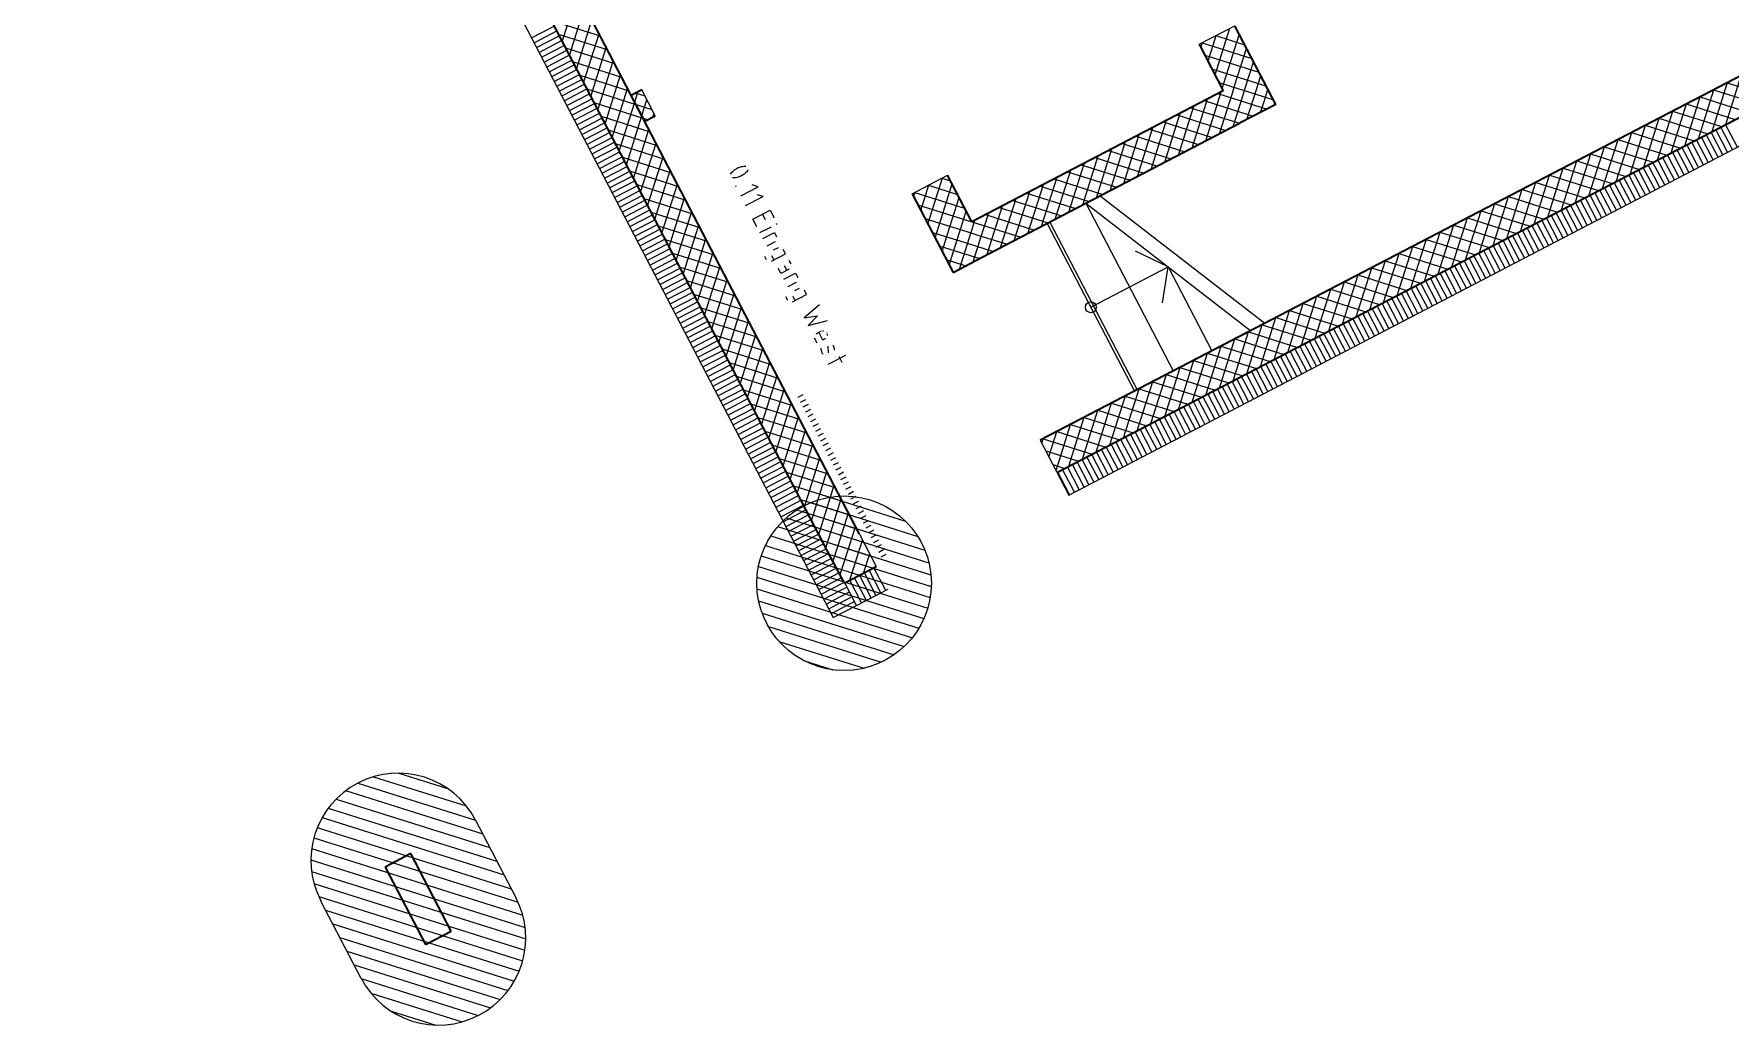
# Model space of a CAD drawing. Header units: metres. Extents: x 2740299.3 to 2740354.3, y 1267793.1 to 1267844.4.
# Drawn here: x 2740315.12 to 2740326.78, y 1267819.09 to 1267825.9 of the extents above; entities that cross this region are included whole.
import ezdxf

# ---------------------------------------------------------------- set-up
doc = ezdxf.new("R2010")
doc.units = ezdxf.units.M
doc.layers.add('grundriss', color=7, linetype='Continuous', true_color=0x000000)

msp = doc.modelspace()

# ---------------------------------------------------------------- linework, layer by layer
at = {"layer": 'grundriss', "color": 7, "linetype": 'Continuous', "lineweight": 18}
for p, q in [((2740315.117, 1267832.45), (2740320.612, 1267821.89)), ((2740322.231, 1267822.732), (2740327.151, 1267825.292)), ((2740320.767, 1267821.97), (2740320.989, 1267822.086)), ((2740320.612, 1267821.89), (2740320.767, 1267821.97))]:
    msp.add_line(p, q, dxfattribs=at)
at = {"layer": 'grundriss', "color": 7, "linetype": 'Continuous', "lineweight": 35}
for p, q in [((2740320.793, 1267822.463), (2740315.609, 1267832.425)), ((2740315.387, 1267832.309), (2740320.571, 1267822.347)), ((2740323.654, 1267825.417), (2740323.372, 1267825.958)), ((2740323.128, 1267825.831), (2740323.294, 1267825.512)), ((2740327.11, 1267825.75), (2740322.035, 1267823.109)), ((2740319.296, 1267825.517), (2740319.224, 1267825.479)), ((2740319.317, 1267825.302), (2740319.224, 1267825.479)), ((2740323.294, 1267825.512), (2740321.564, 1267824.611)), ((2740322.15, 1267822.887), (2740327.07, 1267825.448)), ((2740323.654, 1267825.417), (2740323.41, 1267825.29)), ((2740319.317, 1267825.302), (2740319.388, 1267825.339)), ((2740321.679, 1267824.39), (2740323.41, 1267825.29)), ((2740321.564, 1267824.611), (2740321.398, 1267824.931)), ((2740321.154, 1267824.804), (2740321.436, 1267824.263)), ((2740321.436, 1267824.263), (2740321.679, 1267824.39)), ((2740320.571, 1267822.347), (2740320.687, 1267822.126)), ((2740320.687, 1267822.126), (2740320.908, 1267822.241)), ((2740317.709, 1267820.267), (2740317.532, 1267820.174)), ((2740317.986, 1267819.734), (2740317.709, 1267820.267)), ((2740317.532, 1267820.174), (2740317.809, 1267819.642)), ((2740317.809, 1267819.642), (2740317.986, 1267819.734))]:
    msp.add_line(p, q, dxfattribs=at)
at = {"layer": 'grundriss', "color": 18, "linetype": 'Continuous', "lineweight": 0, "true_color": 0x000000}
for p, q in [((2740318.749, 1267825.849), (2740318.855, 1267826.187)), ((2740318.798, 1267825.755), (2740318.904, 1267826.092)), ((2740318.538, 1267825.875), (2740318.693, 1267825.956)), ((2740318.673, 1267825.995), (2740319.01, 1267825.889)), ((2740318.847, 1267825.661), (2740318.953, 1267825.998)), ((2740323.238, 1267825.62), (2740323.339, 1267825.941)), ((2740318.555, 1267825.842), (2740318.711, 1267825.923)), ((2740318.573, 1267825.809), (2740318.728, 1267825.89)), ((2740318.59, 1267825.775), (2740318.745, 1267825.856)), ((2740318.607, 1267825.742), (2740318.763, 1267825.823)), ((2740318.722, 1267825.901), (2740319.059, 1267825.795)), ((2740318.896, 1267825.567), (2740319.002, 1267825.904)), ((2740323.14, 1267825.808), (2740323.151, 1267825.843)), ((2740323.148, 1267825.842), (2740323.489, 1267825.734)), ((2740323.189, 1267825.714), (2740323.245, 1267825.892)), ((2740323.242, 1267825.891), (2740323.44, 1267825.828)), ((2740323.287, 1267825.526), (2740323.404, 1267825.897)), ((2740318.625, 1267825.709), (2740318.78, 1267825.79)), ((2740318.642, 1267825.676), (2740318.797, 1267825.756)), ((2740318.659, 1267825.642), (2740318.815, 1267825.723)), ((2740318.771, 1267825.807), (2740319.108, 1267825.7)), ((2740318.82, 1267825.713), (2740319.157, 1267825.606)), ((2740318.945, 1267825.473), (2740319.051, 1267825.81)), ((2740318.994, 1267825.379), (2740319.1, 1267825.716)), ((2740323.167, 1267825.757), (2740323.538, 1267825.64)), ((2740323.374, 1267825.553), (2740323.453, 1267825.803)), ((2740323.468, 1267825.602), (2740323.502, 1267825.709)), ((2740318.677, 1267825.609), (2740318.832, 1267825.69)), ((2740318.694, 1267825.576), (2740318.849, 1267825.657)), ((2740318.711, 1267825.543), (2740318.867, 1267825.623)), ((2740318.729, 1267825.509), (2740318.884, 1267825.59)), ((2740318.869, 1267825.619), (2740319.206, 1267825.512)), ((2740319.043, 1267825.285), (2740319.149, 1267825.622)), ((2740323.216, 1267825.663), (2740323.446, 1267825.59)), ((2740323.428, 1267825.476), (2740323.468, 1267825.602)), ((2740323.446, 1267825.59), (2740323.586, 1267825.546)), ((2740323.501, 1267825.457), (2740323.551, 1267825.615)), ((2740326.748, 1267825.28), (2740326.855, 1267825.617)), ((2740318.746, 1267825.476), (2740318.901, 1267825.557)), ((2740318.763, 1267825.443), (2740318.918, 1267825.524)), ((2740318.781, 1267825.41), (2740318.936, 1267825.49)), ((2740318.918, 1267825.525), (2740319.255, 1267825.418)), ((2740319.092, 1267825.191), (2740319.198, 1267825.528)), ((2740319.247, 1267825.435), (2740319.269, 1267825.502)), ((2740319.257, 1267825.496), (2740319.316, 1267825.477)), ((2740323.174, 1267825.167), (2740323.28, 1267825.504)), ((2740323.257, 1267825.493), (2740323.314, 1267825.475)), ((2740323.265, 1267825.569), (2740323.351, 1267825.542)), ((2740323.314, 1267825.475), (2740323.595, 1267825.386)), ((2740323.336, 1267825.432), (2740323.356, 1267825.496)), ((2740323.351, 1267825.542), (2740323.635, 1267825.452)), ((2740323.356, 1267825.496), (2740323.374, 1267825.553)), ((2740323.385, 1267825.338), (2740323.428, 1267825.476)), ((2740323.574, 1267825.438), (2740323.6, 1267825.521)), ((2740326.466, 1267825.133), (2740326.572, 1267825.47)), ((2740326.56, 1267825.182), (2740326.666, 1267825.519)), ((2740326.571, 1267825.47), (2740326.908, 1267825.363)), ((2740326.654, 1267825.231), (2740326.76, 1267825.568)), ((2740326.665, 1267825.519), (2740327.002, 1267825.412)), ((2740326.759, 1267825.567), (2740327.096, 1267825.461)), ((2740318.798, 1267825.376), (2740318.953, 1267825.457)), ((2740318.815, 1267825.343), (2740318.97, 1267825.424)), ((2740318.832, 1267825.31), (2740318.988, 1267825.391)), ((2740318.85, 1267825.277), (2740319.005, 1267825.357)), ((2740318.967, 1267825.43), (2740319.304, 1267825.324)), ((2740319.141, 1267825.097), (2740319.247, 1267825.434)), ((2740319.257, 1267825.418), (2740319.365, 1267825.383)), ((2740319.296, 1267825.341), (2740319.331, 1267825.45)), ((2740319.372, 1267825.331), (2740319.38, 1267825.356)), ((2740322.891, 1267825.02), (2740322.998, 1267825.357)), ((2740322.985, 1267825.069), (2740323.092, 1267825.406)), ((2740323.069, 1267825.395), (2740323.406, 1267825.288)), ((2740323.08, 1267825.118), (2740323.186, 1267825.455)), ((2740323.163, 1267825.444), (2740323.362, 1267825.381)), ((2740323.268, 1267825.216), (2740323.336, 1267825.432)), ((2740323.362, 1267825.381), (2740323.5, 1267825.337)), ((2740323.456, 1267825.314), (2740323.501, 1267825.457)), ((2740323.55, 1267825.363), (2740323.574, 1267825.438)), ((2740323.644, 1267825.412), (2740323.646, 1267825.419)), ((2740323.646, 1267825.419), (2740323.649, 1267825.426)), ((2740326.278, 1267825.035), (2740326.384, 1267825.372)), ((2740326.372, 1267825.084), (2740326.478, 1267825.421)), ((2740326.383, 1267825.372), (2740326.72, 1267825.265)), ((2740326.477, 1267825.421), (2740326.814, 1267825.314)), ((2740318.867, 1267825.243), (2740319.022, 1267825.324)), ((2740318.884, 1267825.21), (2740319.04, 1267825.291)), ((2740318.902, 1267825.177), (2740319.057, 1267825.257)), ((2740319.016, 1267825.336), (2740319.353, 1267825.23)), ((2740319.065, 1267825.242), (2740319.402, 1267825.136)), ((2740319.19, 1267825.003), (2740319.296, 1267825.34)), ((2740319.239, 1267824.909), (2740319.345, 1267825.246)), ((2740319.306, 1267825.324), (2740319.338, 1267825.313)), ((2740322.703, 1267824.922), (2740322.81, 1267825.26)), ((2740322.787, 1267825.248), (2740323.124, 1267825.141)), ((2740322.797, 1267824.971), (2740322.904, 1267825.309)), ((2740322.881, 1267825.297), (2740323.218, 1267825.19)), ((2740322.975, 1267825.346), (2740323.312, 1267825.239)), ((2740323.362, 1267825.265), (2740323.385, 1267825.338)), ((2740326.09, 1267824.937), (2740326.196, 1267825.274)), ((2740326.184, 1267824.986), (2740326.29, 1267825.323)), ((2740326.195, 1267825.274), (2740326.532, 1267825.167)), ((2740326.289, 1267825.323), (2740326.626, 1267825.216)), ((2740326.761, 1267825.089), (2740326.68, 1267825.245)), ((2740326.794, 1267825.107), (2740326.714, 1267825.262)), ((2740326.828, 1267825.124), (2740326.747, 1267825.279)), ((2740318.919, 1267825.143), (2740319.074, 1267825.224)), ((2740318.936, 1267825.11), (2740319.092, 1267825.191)), ((2740318.954, 1267825.077), (2740319.109, 1267825.158)), ((2740318.971, 1267825.044), (2740319.126, 1267825.124)), ((2740319.114, 1267825.148), (2740319.451, 1267825.042)), ((2740319.288, 1267824.814), (2740319.394, 1267825.152)), ((2740322.515, 1267824.824), (2740322.621, 1267825.162)), ((2740322.599, 1267825.15), (2740322.936, 1267825.043)), ((2740322.609, 1267824.873), (2740322.716, 1267825.211)), ((2740322.693, 1267825.199), (2740323.03, 1267825.092)), ((2740325.807, 1267824.79), (2740325.914, 1267825.127)), ((2740325.901, 1267824.839), (2740326.008, 1267825.176)), ((2740325.913, 1267825.127), (2740326.25, 1267825.02)), ((2740325.995, 1267824.888), (2740326.102, 1267825.225)), ((2740326.007, 1267825.176), (2740326.344, 1267825.069)), ((2740326.101, 1267825.225), (2740326.438, 1267825.118)), ((2740326.528, 1267824.968), (2740326.447, 1267825.123)), ((2740326.561, 1267824.985), (2740326.481, 1267825.141)), ((2740326.595, 1267825.003), (2740326.514, 1267825.158)), ((2740326.628, 1267825.02), (2740326.547, 1267825.175)), ((2740326.661, 1267825.037), (2740326.581, 1267825.193)), ((2740326.695, 1267825.055), (2740326.614, 1267825.21)), ((2740326.728, 1267825.072), (2740326.647, 1267825.227)), ((2740318.988, 1267825.01), (2740319.143, 1267825.091)), ((2740319.006, 1267824.977), (2740319.161, 1267825.058)), ((2740319.023, 1267824.944), (2740319.178, 1267825.025)), ((2740319.163, 1267825.054), (2740319.5, 1267824.948)), ((2740319.336, 1267824.72), (2740319.443, 1267825.058)), ((2740322.233, 1267824.678), (2740322.339, 1267825.015)), ((2740322.316, 1267825.003), (2740322.654, 1267824.897)), ((2740322.327, 1267824.727), (2740322.433, 1267825.064)), ((2740322.411, 1267825.052), (2740322.748, 1267824.946)), ((2740322.421, 1267824.775), (2740322.527, 1267825.113)), ((2740322.505, 1267825.101), (2740322.842, 1267824.994)), ((2740325.619, 1267824.692), (2740325.725, 1267825.029)), ((2740325.713, 1267824.741), (2740325.82, 1267825.078)), ((2740325.724, 1267825.029), (2740326.062, 1267824.923)), ((2740325.818, 1267825.078), (2740326.156, 1267824.971)), ((2740326.295, 1267824.847), (2740326.215, 1267825.002)), ((2740326.329, 1267824.864), (2740326.248, 1267825.019)), ((2740326.362, 1267824.882), (2740326.281, 1267825.037)), ((2740326.395, 1267824.899), (2740326.314, 1267825.054)), ((2740326.428, 1267824.916), (2740326.348, 1267825.071)), ((2740326.462, 1267824.933), (2740326.381, 1267825.089)), ((2740326.495, 1267824.951), (2740326.414, 1267825.106)), ((2740319.04, 1267824.911), (2740319.195, 1267824.991)), ((2740319.058, 1267824.877), (2740319.213, 1267824.958)), ((2740319.075, 1267824.844), (2740319.23, 1267824.925)), ((2740319.092, 1267824.811), (2740319.247, 1267824.892)), ((2740319.212, 1267824.96), (2740319.549, 1267824.854)), ((2740319.385, 1267824.626), (2740319.492, 1267824.963)), ((2740321.263, 1267824.594), (2740321.363, 1267824.913)), ((2740321.36, 1267824.911), (2740321.417, 1267824.893)), ((2740322.045, 1267824.58), (2740322.151, 1267824.917)), ((2740322.128, 1267824.905), (2740322.465, 1267824.799)), ((2740322.139, 1267824.629), (2740322.245, 1267824.966)), ((2740322.222, 1267824.954), (2740322.56, 1267824.848)), ((2740325.337, 1267824.545), (2740325.443, 1267824.883)), ((2740325.431, 1267824.594), (2740325.537, 1267824.932)), ((2740325.442, 1267824.882), (2740325.779, 1267824.776)), ((2740325.525, 1267824.643), (2740325.631, 1267824.981)), ((2740325.536, 1267824.931), (2740325.873, 1267824.825)), ((2740325.63, 1267824.98), (2740325.967, 1267824.874)), ((2740326.096, 1267824.743), (2740326.015, 1267824.898)), ((2740326.129, 1267824.76), (2740326.048, 1267824.916)), ((2740326.162, 1267824.778), (2740326.082, 1267824.933)), ((2740326.196, 1267824.795), (2740326.115, 1267824.95)), ((2740326.229, 1267824.812), (2740326.148, 1267824.968)), ((2740326.262, 1267824.83), (2740326.181, 1267824.985)), ((2740319.109, 1267824.778), (2740319.265, 1267824.858)), ((2740319.127, 1267824.744), (2740319.282, 1267824.825)), ((2740319.144, 1267824.711), (2740319.299, 1267824.792)), ((2740319.261, 1267824.866), (2740319.598, 1267824.76)), ((2740319.31, 1267824.772), (2740319.647, 1267824.665)), ((2740319.434, 1267824.532), (2740319.541, 1267824.869)), ((2740319.483, 1267824.438), (2740319.59, 1267824.775)), ((2740321.165, 1267824.783), (2740321.175, 1267824.815)), ((2740321.172, 1267824.813), (2740321.515, 1267824.705)), ((2740321.214, 1267824.689), (2740321.269, 1267824.864)), ((2740321.266, 1267824.862), (2740321.466, 1267824.799)), ((2740321.312, 1267824.5), (2740321.429, 1267824.871)), ((2740321.398, 1267824.525), (2740321.478, 1267824.777)), ((2740321.762, 1267824.433), (2740321.869, 1267824.77)), ((2740321.856, 1267824.482), (2740321.963, 1267824.819)), ((2740321.94, 1267824.807), (2740322.277, 1267824.701)), ((2740321.951, 1267824.531), (2740322.057, 1267824.868)), ((2740322.034, 1267824.856), (2740322.371, 1267824.75)), ((2740325.149, 1267824.447), (2740325.255, 1267824.785)), ((2740325.243, 1267824.496), (2740325.349, 1267824.834)), ((2740325.254, 1267824.784), (2740325.591, 1267824.678)), ((2740325.348, 1267824.833), (2740325.685, 1267824.727)), ((2740325.863, 1267824.622), (2740325.782, 1267824.777)), ((2740325.896, 1267824.639), (2740325.815, 1267824.794)), ((2740325.929, 1267824.657), (2740325.849, 1267824.812)), ((2740325.963, 1267824.674), (2740325.882, 1267824.829)), ((2740325.996, 1267824.691), (2740325.915, 1267824.846)), ((2740326.029, 1267824.708), (2740325.948, 1267824.864)), ((2740326.063, 1267824.726), (2740325.982, 1267824.881)), ((2740319.161, 1267824.678), (2740319.317, 1267824.759)), ((2740319.179, 1267824.644), (2740319.334, 1267824.725)), ((2740319.196, 1267824.611), (2740319.351, 1267824.692)), ((2740319.213, 1267824.578), (2740319.369, 1267824.659)), ((2740319.359, 1267824.678), (2740319.696, 1267824.571)), ((2740319.532, 1267824.344), (2740319.639, 1267824.681)), ((2740321.193, 1267824.728), (2740321.564, 1267824.611)), ((2740321.492, 1267824.574), (2740321.527, 1267824.683)), ((2740321.625, 1267824.495), (2740321.681, 1267824.672)), ((2740321.658, 1267824.66), (2740321.995, 1267824.554)), ((2740321.674, 1267824.401), (2740321.775, 1267824.721)), ((2740321.752, 1267824.709), (2740322.089, 1267824.603)), ((2740321.846, 1267824.758), (2740322.183, 1267824.652)), ((2740324.96, 1267824.35), (2740325.067, 1267824.687)), ((2740325.055, 1267824.399), (2740325.161, 1267824.736)), ((2740325.066, 1267824.686), (2740325.403, 1267824.58)), ((2740325.16, 1267824.735), (2740325.497, 1267824.629)), ((2740325.63, 1267824.501), (2740325.549, 1267824.656)), ((2740325.663, 1267824.518), (2740325.583, 1267824.673)), ((2740325.697, 1267824.535), (2740325.616, 1267824.691)), ((2740325.73, 1267824.553), (2740325.649, 1267824.708)), ((2740325.763, 1267824.57), (2740325.682, 1267824.725)), ((2740325.796, 1267824.587), (2740325.716, 1267824.743)), ((2740325.83, 1267824.605), (2740325.749, 1267824.76)), ((2740319.231, 1267824.545), (2740319.386, 1267824.625)), ((2740319.248, 1267824.511), (2740319.403, 1267824.592)), ((2740319.265, 1267824.478), (2740319.42, 1267824.559)), ((2740319.408, 1267824.584), (2740319.745, 1267824.477)), ((2740319.581, 1267824.25), (2740319.688, 1267824.587)), ((2740321.242, 1267824.634), (2740321.47, 1267824.562)), ((2740321.291, 1267824.54), (2740321.376, 1267824.513)), ((2740321.41, 1267824.312), (2740321.492, 1267824.574)), ((2740321.47, 1267824.562), (2740321.538, 1267824.541)), ((2740321.48, 1267824.286), (2740321.576, 1267824.589)), ((2740321.538, 1267824.541), (2740321.613, 1267824.517)), ((2740321.564, 1267824.611), (2740321.901, 1267824.505)), ((2740321.576, 1267824.589), (2740321.586, 1267824.623)), ((2740324.678, 1267824.203), (2740324.785, 1267824.54)), ((2740324.772, 1267824.252), (2740324.879, 1267824.589)), ((2740324.783, 1267824.539), (2740325.121, 1267824.433)), ((2740324.866, 1267824.301), (2740324.973, 1267824.638)), ((2740324.878, 1267824.588), (2740325.215, 1267824.482)), ((2740324.972, 1267824.637), (2740325.309, 1267824.531)), ((2740325.397, 1267824.38), (2740325.316, 1267824.535)), ((2740325.43, 1267824.397), (2740325.35, 1267824.552)), ((2740325.464, 1267824.414), (2740325.383, 1267824.569)), ((2740325.497, 1267824.431), (2740325.416, 1267824.587)), ((2740325.53, 1267824.449), (2740325.449, 1267824.604)), ((2740325.564, 1267824.466), (2740325.483, 1267824.621)), ((2740325.597, 1267824.483), (2740325.516, 1267824.639)), ((2740319.283, 1267824.445), (2740319.438, 1267824.526)), ((2740319.3, 1267824.412), (2740319.455, 1267824.492)), ((2740319.317, 1267824.378), (2740319.472, 1267824.459)), ((2740319.334, 1267824.345), (2740319.49, 1267824.426)), ((2740319.457, 1267824.49), (2740319.794, 1267824.383)), ((2740319.63, 1267824.156), (2740319.737, 1267824.493)), ((2740321.34, 1267824.446), (2740321.486, 1267824.4)), ((2740321.361, 1267824.406), (2740321.398, 1267824.525)), ((2740321.376, 1267824.513), (2740321.512, 1267824.47)), ((2740321.512, 1267824.47), (2740321.662, 1267824.423)), ((2740321.574, 1267824.335), (2740321.625, 1267824.495)), ((2740321.613, 1267824.517), (2740321.807, 1267824.456)), ((2740321.662, 1267824.423), (2740321.713, 1267824.407)), ((2740324.49, 1267824.105), (2740324.596, 1267824.442)), ((2740324.584, 1267824.154), (2740324.69, 1267824.491)), ((2740324.595, 1267824.441), (2740324.932, 1267824.335)), ((2740324.689, 1267824.49), (2740325.027, 1267824.384)), ((2740325.198, 1267824.276), (2740325.117, 1267824.431)), ((2740325.231, 1267824.293), (2740325.15, 1267824.448)), ((2740325.264, 1267824.31), (2740325.183, 1267824.466)), ((2740325.297, 1267824.328), (2740325.217, 1267824.483)), ((2740325.331, 1267824.345), (2740325.25, 1267824.5)), ((2740325.364, 1267824.362), (2740325.283, 1267824.517)), ((2740319.352, 1267824.312), (2740319.507, 1267824.393)), ((2740319.369, 1267824.279), (2740319.524, 1267824.359)), ((2740319.386, 1267824.245), (2740319.542, 1267824.326)), ((2740319.506, 1267824.395), (2740319.843, 1267824.289)), ((2740319.554, 1267824.301), (2740319.892, 1267824.195)), ((2740319.679, 1267824.062), (2740319.786, 1267824.399)), ((2740319.728, 1267823.968), (2740319.835, 1267824.305)), ((2740321.389, 1267824.352), (2740321.46, 1267824.329)), ((2740321.46, 1267824.329), (2740321.525, 1267824.309)), ((2740321.486, 1267824.4), (2740321.619, 1267824.358)), ((2740321.668, 1267824.384), (2740321.674, 1267824.401)), ((2740324.302, 1267824.007), (2740324.408, 1267824.344)), ((2740324.396, 1267824.056), (2740324.502, 1267824.393)), ((2740324.407, 1267824.343), (2740324.744, 1267824.237)), ((2740324.501, 1267824.392), (2740324.838, 1267824.286)), ((2740324.965, 1267824.155), (2740324.884, 1267824.31)), ((2740324.998, 1267824.172), (2740324.917, 1267824.327)), ((2740325.031, 1267824.189), (2740324.95, 1267824.344)), ((2740325.065, 1267824.206), (2740324.984, 1267824.362)), ((2740325.098, 1267824.224), (2740325.017, 1267824.379)), ((2740325.131, 1267824.241), (2740325.05, 1267824.396)), ((2740325.164, 1267824.258), (2740325.084, 1267824.414)), ((2740319.404, 1267824.212), (2740319.559, 1267824.293)), ((2740319.421, 1267824.179), (2740319.576, 1267824.26)), ((2740319.438, 1267824.145), (2740319.594, 1267824.226)), ((2740319.456, 1267824.112), (2740319.611, 1267824.193)), ((2740319.603, 1267824.207), (2740319.941, 1267824.101)), ((2740319.777, 1267823.874), (2740319.883, 1267824.211)), ((2740324.02, 1267823.86), (2740324.126, 1267824.197)), ((2740324.114, 1267823.909), (2740324.22, 1267824.246)), ((2740324.125, 1267824.197), (2740324.462, 1267824.09)), ((2740324.208, 1267823.958), (2740324.314, 1267824.295)), ((2740324.219, 1267824.245), (2740324.556, 1267824.139)), ((2740324.313, 1267824.294), (2740324.65, 1267824.188)), ((2740324.732, 1267824.033), (2740324.651, 1267824.189)), ((2740324.765, 1267824.051), (2740324.684, 1267824.206)), ((2740324.798, 1267824.068), (2740324.718, 1267824.223)), ((2740324.832, 1267824.085), (2740324.751, 1267824.241)), ((2740324.865, 1267824.103), (2740324.784, 1267824.258)), ((2740324.898, 1267824.12), (2740324.817, 1267824.275)), ((2740324.931, 1267824.137), (2740324.851, 1267824.292)), ((2740319.473, 1267824.079), (2740319.628, 1267824.16)), ((2740319.49, 1267824.046), (2740319.646, 1267824.126)), ((2740319.508, 1267824.012), (2740319.663, 1267824.093)), ((2740319.652, 1267824.113), (2740319.99, 1267824.007)), ((2740319.826, 1267823.779), (2740319.932, 1267824.117)), ((2740323.831, 1267823.762), (2740323.938, 1267824.099)), ((2740323.925, 1267823.811), (2740324.032, 1267824.148)), ((2740323.937, 1267824.099), (2740324.274, 1267823.992)), ((2740324.031, 1267824.148), (2740324.368, 1267824.041)), ((2740324.499, 1267823.912), (2740324.418, 1267824.067)), ((2740324.532, 1267823.929), (2740324.452, 1267824.085)), ((2740324.566, 1267823.947), (2740324.485, 1267824.102)), ((2740324.599, 1267823.964), (2740324.518, 1267824.119)), ((2740324.632, 1267823.981), (2740324.551, 1267824.137)), ((2740324.665, 1267823.999), (2740324.585, 1267824.154)), ((2740324.699, 1267824.016), (2740324.618, 1267824.171)), ((2740319.525, 1267823.979), (2740319.68, 1267824.06)), ((2740319.542, 1267823.946), (2740319.697, 1267824.027)), ((2740319.56, 1267823.913), (2740319.715, 1267823.993)), ((2740319.577, 1267823.879), (2740319.732, 1267823.96)), ((2740319.701, 1267824.019), (2740320.039, 1267823.913)), ((2740319.875, 1267823.685), (2740319.981, 1267824.023)), ((2740323.549, 1267823.615), (2740323.655, 1267823.952)), ((2740323.643, 1267823.664), (2740323.75, 1267824.001)), ((2740323.654, 1267823.952), (2740323.992, 1267823.845)), ((2740323.737, 1267823.713), (2740323.844, 1267824.05)), ((2740323.748, 1267824.001), (2740324.086, 1267823.894)), ((2740323.843, 1267824.05), (2740324.18, 1267823.943)), ((2740324.299, 1267823.808), (2740324.219, 1267823.964)), ((2740324.333, 1267823.826), (2740324.252, 1267823.981)), ((2740324.366, 1267823.843), (2740324.285, 1267823.998)), ((2740324.399, 1267823.86), (2740324.318, 1267824.015)), ((2740324.433, 1267823.878), (2740324.352, 1267824.033)), ((2740324.466, 1267823.895), (2740324.385, 1267824.05)), ((2740319.594, 1267823.846), (2740319.749, 1267823.927)), ((2740319.611, 1267823.813), (2740319.767, 1267823.894)), ((2740319.629, 1267823.78), (2740319.784, 1267823.86)), ((2740319.75, 1267823.925), (2740320.088, 1267823.819)), ((2740319.924, 1267823.591), (2740320.03, 1267823.928)), ((2740319.973, 1267823.497), (2740320.079, 1267823.834)), ((2740323.361, 1267823.517), (2740323.467, 1267823.854)), ((2740323.455, 1267823.566), (2740323.561, 1267823.903)), ((2740323.466, 1267823.854), (2740323.803, 1267823.747)), ((2740323.56, 1267823.903), (2740323.897, 1267823.796)), ((2740324.067, 1267823.687), (2740323.986, 1267823.842)), ((2740324.1, 1267823.704), (2740324.019, 1267823.86)), ((2740324.133, 1267823.722), (2740324.052, 1267823.877)), ((2740324.166, 1267823.739), (2740324.086, 1267823.894)), ((2740324.2, 1267823.756), (2740324.119, 1267823.912)), ((2740324.233, 1267823.774), (2740324.152, 1267823.929)), ((2740324.266, 1267823.791), (2740324.185, 1267823.946)), ((2740319.646, 1267823.746), (2740319.801, 1267823.827)), ((2740319.663, 1267823.713), (2740319.819, 1267823.794)), ((2740319.681, 1267823.68), (2740319.836, 1267823.761)), ((2740319.698, 1267823.647), (2740319.853, 1267823.727)), ((2740319.799, 1267823.831), (2740320.136, 1267823.725)), ((2740319.848, 1267823.737), (2740320.185, 1267823.63)), ((2740320.022, 1267823.403), (2740320.128, 1267823.74)), ((2740323.173, 1267823.419), (2740323.279, 1267823.756)), ((2740323.267, 1267823.468), (2740323.373, 1267823.805)), ((2740323.278, 1267823.756), (2740323.615, 1267823.65)), ((2740323.372, 1267823.805), (2740323.709, 1267823.698)), ((2740323.834, 1267823.566), (2740323.753, 1267823.721)), ((2740323.867, 1267823.583), (2740323.786, 1267823.739)), ((2740323.9, 1267823.601), (2740323.819, 1267823.756)), ((2740323.934, 1267823.618), (2740323.853, 1267823.773)), ((2740323.967, 1267823.635), (2740323.886, 1267823.79)), ((2740324, 1267823.653), (2740323.919, 1267823.808)), ((2740324.033, 1267823.67), (2740323.953, 1267823.825)), ((2740319.715, 1267823.613), (2740319.871, 1267823.694)), ((2740319.733, 1267823.58), (2740319.888, 1267823.661)), ((2740319.75, 1267823.547), (2740319.905, 1267823.627)), ((2740319.897, 1267823.643), (2740320.234, 1267823.536)), ((2740320.071, 1267823.309), (2740320.177, 1267823.646)), ((2740322.891, 1267823.272), (2740322.997, 1267823.61)), ((2740322.985, 1267823.321), (2740323.091, 1267823.659)), ((2740322.996, 1267823.609), (2740323.333, 1267823.503)), ((2740323.079, 1267823.37), (2740323.185, 1267823.708)), ((2740323.09, 1267823.658), (2740323.427, 1267823.552)), ((2740323.184, 1267823.707), (2740323.521, 1267823.601)), ((2740323.601, 1267823.445), (2740323.52, 1267823.6)), ((2740323.634, 1267823.462), (2740323.553, 1267823.617)), ((2740323.667, 1267823.479), (2740323.587, 1267823.635)), ((2740323.701, 1267823.497), (2740323.62, 1267823.652)), ((2740323.734, 1267823.514), (2740323.653, 1267823.669)), ((2740323.767, 1267823.531), (2740323.686, 1267823.687)), ((2740323.8, 1267823.549), (2740323.72, 1267823.704)), ((2740319.767, 1267823.513), (2740319.922, 1267823.594)), ((2740319.785, 1267823.48), (2740319.94, 1267823.561)), ((2740319.802, 1267823.447), (2740319.957, 1267823.528)), ((2740319.819, 1267823.414), (2740319.974, 1267823.494)), ((2740319.946, 1267823.549), (2740320.283, 1267823.442)), ((2740320.12, 1267823.215), (2740320.226, 1267823.552)), ((2740322.702, 1267823.174), (2740322.809, 1267823.512)), ((2740322.796, 1267823.223), (2740322.903, 1267823.561)), ((2740322.808, 1267823.511), (2740323.145, 1267823.405)), ((2740322.902, 1267823.56), (2740323.239, 1267823.454)), ((2740323.401, 1267823.341), (2740323.32, 1267823.496)), ((2740323.435, 1267823.358), (2740323.354, 1267823.513)), ((2740323.468, 1267823.376), (2740323.387, 1267823.531)), ((2740323.501, 1267823.393), (2740323.42, 1267823.548)), ((2740323.534, 1267823.41), (2740323.454, 1267823.565)), ((2740323.568, 1267823.427), (2740323.487, 1267823.583)), ((2740319.836, 1267823.38), (2740319.992, 1267823.461)), ((2740319.854, 1267823.347), (2740320.009, 1267823.428)), ((2740319.871, 1267823.314), (2740320.026, 1267823.395)), ((2740319.995, 1267823.455), (2740320.332, 1267823.348)), ((2740320.169, 1267823.121), (2740320.275, 1267823.458)), ((2740322.514, 1267823.077), (2740322.621, 1267823.414)), ((2740322.608, 1267823.126), (2740322.715, 1267823.463)), ((2740322.619, 1267823.413), (2740322.957, 1267823.307)), ((2740322.713, 1267823.462), (2740323.051, 1267823.356)), ((2740323.168, 1267823.22), (2740323.088, 1267823.375)), ((2740323.202, 1267823.237), (2740323.121, 1267823.392)), ((2740323.235, 1267823.254), (2740323.154, 1267823.41)), ((2740323.268, 1267823.272), (2740323.187, 1267823.427)), ((2740323.301, 1267823.289), (2740323.221, 1267823.444)), ((2740323.335, 1267823.306), (2740323.254, 1267823.462)), ((2740323.368, 1267823.324), (2740323.287, 1267823.479)), ((2740319.888, 1267823.281), (2740320.044, 1267823.361)), ((2740319.906, 1267823.247), (2740320.061, 1267823.328)), ((2740319.923, 1267823.214), (2740320.078, 1267823.295)), ((2740319.94, 1267823.181), (2740320.096, 1267823.262)), ((2740320.044, 1267823.36), (2740320.381, 1267823.254)), ((2740320.093, 1267823.266), (2740320.43, 1267823.16)), ((2740320.218, 1267823.027), (2740320.324, 1267823.364)), ((2740320.267, 1267822.933), (2740320.373, 1267823.27)), ((2740322.232, 1267822.93), (2740322.338, 1267823.267)), ((2740322.326, 1267822.979), (2740322.432, 1267823.316)), ((2740322.337, 1267823.266), (2740322.674, 1267823.16)), ((2740322.42, 1267823.028), (2740322.526, 1267823.365)), ((2740322.431, 1267823.315), (2740322.768, 1267823.209)), ((2740322.525, 1267823.364), (2740322.862, 1267823.258)), ((2740322.936, 1267823.099), (2740322.855, 1267823.254)), ((2740322.969, 1267823.116), (2740322.888, 1267823.271)), ((2740323.002, 1267823.133), (2740322.921, 1267823.288)), ((2740323.035, 1267823.151), (2740322.955, 1267823.306)), ((2740323.069, 1267823.168), (2740322.988, 1267823.323)), ((2740323.102, 1267823.185), (2740323.021, 1267823.34)), ((2740323.135, 1267823.202), (2740323.054, 1267823.358)), ((2740319.958, 1267823.148), (2740320.113, 1267823.228)), ((2740319.975, 1267823.114), (2740320.13, 1267823.195)), ((2740319.992, 1267823.081), (2740320.148, 1267823.162)), ((2740320.142, 1267823.172), (2740320.479, 1267823.066)), ((2740320.316, 1267822.839), (2740320.422, 1267823.176)), ((2740322.095, 1267822.994), (2740322.15, 1267823.169)), ((2740322.144, 1267822.9), (2740322.244, 1267823.218)), ((2740322.149, 1267823.168), (2740322.486, 1267823.062)), ((2740322.243, 1267823.217), (2740322.58, 1267823.111)), ((2740322.736, 1267822.995), (2740322.655, 1267823.15)), ((2740322.769, 1267823.012), (2740322.688, 1267823.167)), ((2740322.802, 1267823.029), (2740322.722, 1267823.185)), ((2740322.836, 1267823.047), (2740322.755, 1267823.202)), ((2740322.869, 1267823.064), (2740322.788, 1267823.219)), ((2740322.902, 1267823.081), (2740322.822, 1267823.236)), ((2740320.01, 1267823.048), (2740320.165, 1267823.129)), ((2740320.027, 1267823.014), (2740320.182, 1267823.095)), ((2740320.044, 1267822.981), (2740320.199, 1267823.062)), ((2740320.062, 1267822.948), (2740320.217, 1267823.029)), ((2740320.191, 1267823.078), (2740320.528, 1267822.972)), ((2740320.365, 1267822.744), (2740320.471, 1267823.082)), ((2740322.046, 1267823.088), (2740322.056, 1267823.12)), ((2740322.055, 1267823.119), (2740322.392, 1267823.013)), ((2740322.074, 1267823.035), (2740322.298, 1267822.964)), ((2740322.503, 1267822.874), (2740322.422, 1267823.029)), ((2740322.536, 1267822.891), (2740322.456, 1267823.046)), ((2740322.57, 1267822.908), (2740322.489, 1267823.063)), ((2740322.603, 1267822.925), (2740322.522, 1267823.081)), ((2740322.636, 1267822.943), (2740322.555, 1267823.098)), ((2740322.669, 1267822.96), (2740322.589, 1267823.115)), ((2740322.703, 1267822.977), (2740322.622, 1267823.133)), ((2740320.079, 1267822.915), (2740320.234, 1267822.995)), ((2740320.096, 1267822.881), (2740320.251, 1267822.962)), ((2740320.113, 1267822.848), (2740320.269, 1267822.929)), ((2740320.24, 1267822.984), (2740320.577, 1267822.878)), ((2740320.414, 1267822.65), (2740320.52, 1267822.988)), ((2740322.123, 1267822.941), (2740322.204, 1267822.915)), ((2740322.27, 1267822.752), (2740322.189, 1267822.908)), ((2740322.304, 1267822.77), (2740322.223, 1267822.925)), ((2740322.337, 1267822.787), (2740322.256, 1267822.942)), ((2740322.37, 1267822.804), (2740322.289, 1267822.96)), ((2740322.403, 1267822.822), (2740322.323, 1267822.977)), ((2740322.437, 1267822.839), (2740322.356, 1267822.994)), ((2740322.47, 1267822.856), (2740322.389, 1267823.011)), ((2740320.131, 1267822.815), (2740320.286, 1267822.896)), ((2740320.148, 1267822.782), (2740320.303, 1267822.862)), ((2740320.165, 1267822.748), (2740320.321, 1267822.829)), ((2740320.183, 1267822.715), (2740320.338, 1267822.796)), ((2740320.289, 1267822.89), (2740320.626, 1267822.784)), ((2740320.338, 1267822.796), (2740320.675, 1267822.69)), ((2740320.463, 1267822.556), (2740320.569, 1267822.893)), ((2740320.512, 1267822.462), (2740320.618, 1267822.799)), ((2740322.237, 1267822.735), (2740322.156, 1267822.89)), ((2740320.2, 1267822.682), (2740320.355, 1267822.763)), ((2740320.217, 1267822.649), (2740320.373, 1267822.729)), ((2740320.235, 1267822.615), (2740320.39, 1267822.696)), ((2740320.387, 1267822.702), (2740320.724, 1267822.595)), ((2740320.561, 1267822.368), (2740320.667, 1267822.705)), ((2740320.252, 1267822.582), (2740320.407, 1267822.663)), ((2740320.269, 1267822.549), (2740320.424, 1267822.63)), ((2740320.287, 1267822.515), (2740320.442, 1267822.596)), ((2740320.304, 1267822.482), (2740320.459, 1267822.563)), ((2740320.436, 1267822.608), (2740320.773, 1267822.501)), ((2740320.645, 1267822.386), (2740320.716, 1267822.611)), ((2740320.321, 1267822.449), (2740320.476, 1267822.53)), ((2740320.338, 1267822.416), (2740320.494, 1267822.496)), ((2740320.356, 1267822.382), (2740320.511, 1267822.463)), ((2740320.485, 1267822.514), (2740320.738, 1267822.434)), ((2740320.658, 1267822.18), (2740320.739, 1267822.434)), ((2740320.738, 1267822.434), (2740320.78, 1267822.421)), ((2740320.739, 1267822.434), (2740320.765, 1267822.517)), ((2740320.373, 1267822.349), (2740320.528, 1267822.43)), ((2740320.39, 1267822.316), (2740320.546, 1267822.397)), ((2740320.408, 1267822.283), (2740320.563, 1267822.363)), ((2740320.425, 1267822.249), (2740320.58, 1267822.33)), ((2740320.534, 1267822.42), (2740320.644, 1267822.385)), ((2740320.583, 1267822.325), (2740320.735, 1267822.278)), ((2740320.609, 1267822.274), (2740320.645, 1267822.386)), ((2740320.644, 1267822.385), (2740320.757, 1267822.349)), ((2740320.726, 1267822.146), (2740320.814, 1267822.423)), ((2740320.757, 1267822.349), (2740320.871, 1267822.313)), ((2740320.78, 1267822.421), (2740320.822, 1267822.407)), ((2740320.821, 1267822.195), (2740320.863, 1267822.329)), ((2740320.442, 1267822.216), (2740320.598, 1267822.297)), ((2740320.46, 1267822.183), (2740320.615, 1267822.264)), ((2740320.477, 1267822.15), (2740320.632, 1267822.23)), ((2740320.632, 1267822.231), (2740320.712, 1267822.206)), ((2740320.712, 1267822.206), (2740320.793, 1267822.181)), ((2740320.735, 1267822.278), (2740320.887, 1267822.23)), ((2740320.94, 1267822.06), (2740320.859, 1267822.215)), ((2740320.973, 1267822.077), (2740320.892, 1267822.232)), ((2740320.494, 1267822.116), (2740320.65, 1267822.197)), ((2740320.512, 1267822.083), (2740320.667, 1267822.164)), ((2740320.529, 1267822.05), (2740320.684, 1267822.131)), ((2740320.673, 1267822.083), (2740320.701, 1267822.097)), ((2740320.681, 1267822.137), (2740320.698, 1267822.132)), ((2740320.773, 1267821.973), (2740320.693, 1267822.129)), ((2740320.807, 1267821.991), (2740320.726, 1267822.146)), ((2740320.84, 1267822.008), (2740320.759, 1267822.163)), ((2740320.873, 1267822.025), (2740320.792, 1267822.181)), ((2740320.906, 1267822.043), (2740320.826, 1267822.198)), ((2740320.546, 1267822.016), (2740320.673, 1267822.083)), ((2740320.564, 1267821.983), (2740320.657, 1267822.032)), ((2740320.581, 1267821.95), (2740320.641, 1267821.981)), ((2740320.625, 1267821.931), (2740320.753, 1267821.997)), ((2740320.641, 1267821.981), (2740320.736, 1267822.031)), ((2740320.657, 1267822.032), (2740320.719, 1267822.064)), ((2740320.598, 1267821.917), (2740320.625, 1267821.931))]:
    msp.add_line(p, q, dxfattribs=at)
at = {"layer": 'grundriss'}
for p, q in [((2740323.128, 1267825.831), (2740323.372, 1267825.958)), ((2740321.154, 1267824.804), (2740321.398, 1267824.931)), ((2740322.035, 1267823.109), (2740322.231, 1267822.732))]:
    msp.add_line(p, q, dxfattribs=at)
at = {"layer": 'grundriss', "color": 7, "linetype": 'Continuous', "lineweight": 13}
for p, q in [((2740319.388, 1267825.339), (2740319.296, 1267825.517)), ((2740322.447, 1267824.789), (2740323.579, 1267823.913)), ((2740322.349, 1267824.738), (2740322.083, 1267824.6)), ((2740322.349, 1267824.738), (2740322.101, 1267824.609)), ((2740322.349, 1267824.738), (2740322.949, 1267823.585)), ((2740322.349, 1267824.738), (2740323.482, 1267823.862)), ((2740322.083, 1267824.6), (2740322.683, 1267823.446)), ((2740322.101, 1267824.609), (2740322.701, 1267823.456)), ((2740322.383, 1267824.023), (2740322.915, 1267824.3)), ((2740322.915, 1267824.3), (2740322.69, 1267824.408)), ((2740322.875, 1267824.053), (2740322.915, 1267824.3)), ((2740322.915, 1267824.3), (2740323.215, 1267823.723)), ((2740322.701, 1267823.456), (2740323.482, 1267823.862)), ((2740323.215, 1267823.723), (2740323.482, 1267823.862)), ((2740322.949, 1267823.585), (2740323.215, 1267823.723)), ((2740322.683, 1267823.446), (2740322.949, 1267823.585)), ((2740320.793, 1267822.463), (2740320.908, 1267822.241))]:
    msp.add_line(p, q, dxfattribs=at)
at = {"layer": 'grundriss', "color": 7, "lineweight": 0}
for p, q in [((2740319.906, 1267824.938), (2740319.911, 1267824.944)), ((2740319.911, 1267824.944), (2740319.916, 1267824.951)), ((2740319.916, 1267824.951), (2740319.921, 1267824.956)), ((2740319.928, 1267824.912), (2740319.92, 1267824.912)), ((2740319.921, 1267824.956), (2740319.927, 1267824.962)), ((2740319.927, 1267824.962), (2740319.933, 1267824.967)), ((2740319.936, 1267824.913), (2740319.928, 1267824.912)), ((2740319.933, 1267824.967), (2740319.939, 1267824.971)), ((2740319.943, 1267824.914), (2740319.936, 1267824.913)), ((2740319.939, 1267824.971), (2740319.946, 1267824.975)), ((2740319.951, 1267824.915), (2740319.943, 1267824.914)), ((2740319.946, 1267824.975), (2740319.952, 1267824.979)), ((2740319.959, 1267824.917), (2740319.951, 1267824.915)), ((2740319.952, 1267824.979), (2740319.959, 1267824.983)), ((2740319.959, 1267824.983), (2740319.967, 1267824.986)), ((2740319.966, 1267824.92), (2740319.959, 1267824.917)), ((2740319.973, 1267824.923), (2740319.966, 1267824.92)), ((2740319.967, 1267824.986), (2740319.974, 1267824.988)), ((2740319.98, 1267824.926), (2740319.973, 1267824.923)), ((2740319.974, 1267824.988), (2740319.982, 1267824.99)), ((2740319.987, 1267824.93), (2740319.98, 1267824.926)), ((2740319.982, 1267824.99), (2740319.989, 1267824.992)), ((2740319.994, 1267824.934), (2740319.987, 1267824.93)), ((2740319.989, 1267824.992), (2740319.997, 1267824.993)), ((2740320, 1267824.939), (2740319.994, 1267824.934)), ((2740319.997, 1267824.993), (2740320.005, 1267824.993)), ((2740320.006, 1267824.944), (2740320, 1267824.939)), ((2740320.005, 1267824.993), (2740320.012, 1267824.994)), ((2740320.012, 1267824.949), (2740320.006, 1267824.944)), ((2740320.017, 1267824.955), (2740320.012, 1267824.949)), ((2740320.022, 1267824.961), (2740320.017, 1267824.955)), ((2740320.026, 1267824.967), (2740320.022, 1267824.961)), ((2740319.941, 1267824.855), (2740319.948, 1267824.858)), ((2740319.976, 1267824.789), (2740320.095, 1267824.851)), ((2740320.01, 1267824.722), (2740320.13, 1267824.784)), ((2740320.095, 1267824.851), (2740320.055, 1267824.864)), ((2740320.13, 1267824.784), (2740320.09, 1267824.797)), ((2740320.059, 1267824.629), (2740320.178, 1267824.691)), ((2740320.146, 1267824.624), (2740320.125, 1267824.664)), ((2740320.178, 1267824.691), (2740320.206, 1267824.638)), ((2740320.086, 1267824.576), (2740320.059, 1267824.629)), ((2740320.107, 1267824.536), (2740320.187, 1267824.577)), ((2740320.128, 1267824.496), (2740320.208, 1267824.537)), ((2740320.208, 1267824.537), (2740320.223, 1267824.507)), ((2740320.22, 1267824.594), (2740320.227, 1267824.598)), ((2740320.212, 1267824.472), (2740320.156, 1267824.443)), ((2740320.233, 1267824.432), (2740320.2, 1267824.415)), ((2740320.284, 1267824.391), (2740320.268, 1267824.421)), ((2740320.14, 1267824.375), (2740320.152, 1267824.352)), ((2740320.187, 1267824.341), (2740320.284, 1267824.391)), ((2740320.188, 1267824.379), (2740320.204, 1267824.349)), ((2740320.275, 1267824.31), (2740320.292, 1267824.277)), ((2740320.308, 1267824.345), (2740320.32, 1267824.321)), ((2740320.252, 1267824.256), (2740320.235, 1267824.29)), ((2740320.309, 1267824.286), (2740320.252, 1267824.256)), ((2740320.273, 1267824.217), (2740320.353, 1267824.258)), ((2740320.357, 1267824.193), (2740320.301, 1267824.163)), ((2740320.353, 1267824.258), (2740320.368, 1267824.228)), ((2740320.285, 1267824.096), (2740320.297, 1267824.073)), ((2740320.333, 1267824.061), (2740320.429, 1267824.111)), ((2740320.334, 1267824.1), (2740320.349, 1267824.07)), ((2740320.378, 1267824.153), (2740320.345, 1267824.135)), ((2740320.429, 1267824.111), (2740320.414, 1267824.141)), ((2740320.517, 1267824.039), (2740320.412, 1267823.95)), ((2740320.412, 1267823.95), (2740320.505, 1267823.965)), ((2740320.505, 1267823.965), (2740320.439, 1267823.897)), ((2740320.439, 1267823.897), (2740320.573, 1267823.933)), ((2740320.494, 1267823.841), (2740320.527, 1267823.858)), ((2740320.541, 1267823.798), (2740320.514, 1267823.851)), ((2740320.534, 1267823.861), (2740320.538, 1267823.862)), ((2740320.542, 1267823.862), (2740320.546, 1267823.861)), ((2740320.565, 1267823.849), (2740320.567, 1267823.845)), ((2740320.57, 1267823.838), (2740320.571, 1267823.834)), ((2740320.501, 1267823.777), (2740320.484, 1267823.811)), ((2740320.53, 1267823.735), (2740320.529, 1267823.741)), ((2740320.53, 1267823.73), (2740320.53, 1267823.735)), ((2740320.531, 1267823.725), (2740320.53, 1267823.73)), ((2740320.533, 1267823.72), (2740320.531, 1267823.725)), ((2740320.534, 1267823.715), (2740320.533, 1267823.72)), ((2740320.555, 1267823.805), (2740320.541, 1267823.798)), ((2740320.558, 1267823.807), (2740320.555, 1267823.805)), ((2740320.571, 1267823.83), (2740320.57, 1267823.826)), ((2740320.576, 1267823.755), (2740320.577, 1267823.71)), ((2740320.61, 1267823.762), (2740320.613, 1267823.757)), ((2740320.613, 1267823.757), (2740320.615, 1267823.752)), ((2740320.615, 1267823.752), (2740320.616, 1267823.746)), ((2740320.616, 1267823.746), (2740320.618, 1267823.741)), ((2740320.618, 1267823.741), (2740320.619, 1267823.735)), ((2740320.619, 1267823.735), (2740320.619, 1267823.729)), ((2740320.537, 1267823.71), (2740320.534, 1267823.715)), ((2740320.539, 1267823.705), (2740320.537, 1267823.71)), ((2740320.542, 1267823.701), (2740320.539, 1267823.705)), ((2740320.578, 1267823.631), (2740320.698, 1267823.693)), ((2740320.651, 1267823.686), (2740320.672, 1267823.646))]:
    msp.add_line(p, q, dxfattribs=at)
at = {"layer": 'grundriss', "color": 7, "linetype": 'Continuous', "lineweight": 0, "true_color": 0xffffff}
for p, q in [((2740320.371, 1267823.405), (2740320.406, 1267823.423)), ((2740320.388, 1267823.371), (2740320.423, 1267823.39)), ((2740320.405, 1267823.338), (2740320.441, 1267823.357)), ((2740320.423, 1267823.305), (2740320.458, 1267823.323)), ((2740320.44, 1267823.272), (2740320.475, 1267823.29)), ((2740320.457, 1267823.238), (2740320.493, 1267823.257)), ((2740320.474, 1267823.205), (2740320.51, 1267823.224)), ((2740320.492, 1267823.172), (2740320.527, 1267823.19)), ((2740320.509, 1267823.139), (2740320.545, 1267823.157)), ((2740320.526, 1267823.105), (2740320.562, 1267823.124)), ((2740320.544, 1267823.072), (2740320.579, 1267823.09)), ((2740320.561, 1267823.039), (2740320.596, 1267823.057)), ((2740320.578, 1267823.005), (2740320.614, 1267823.024)), ((2740320.596, 1267822.972), (2740320.631, 1267822.991)), ((2740320.613, 1267822.939), (2740320.648, 1267822.957)), ((2740320.63, 1267822.906), (2740320.666, 1267822.924)), ((2740320.648, 1267822.872), (2740320.683, 1267822.891)), ((2740320.665, 1267822.839), (2740320.7, 1267822.858)), ((2740320.682, 1267822.806), (2740320.718, 1267822.824)), ((2740320.699, 1267822.773), (2740320.735, 1267822.791)), ((2740320.717, 1267822.739), (2740320.752, 1267822.758)), ((2740320.734, 1267822.706), (2740320.77, 1267822.725)), ((2740320.751, 1267822.673), (2740320.787, 1267822.691)), ((2740320.769, 1267822.64), (2740320.804, 1267822.658)), ((2740320.786, 1267822.606), (2740320.822, 1267822.625)), ((2740320.803, 1267822.573), (2740320.839, 1267822.591)), ((2740320.821, 1267822.54), (2740320.856, 1267822.558)), ((2740320.838, 1267822.506), (2740320.873, 1267822.525)), ((2740320.855, 1267822.473), (2740320.891, 1267822.492)), ((2740320.873, 1267822.44), (2740320.908, 1267822.458)), ((2740320.89, 1267822.407), (2740320.925, 1267822.425)), ((2740320.907, 1267822.373), (2740320.943, 1267822.392)), ((2740320.925, 1267822.34), (2740320.96, 1267822.359)), ((2740320.942, 1267822.307), (2740320.977, 1267822.325))]:
    msp.add_line(p, q, dxfattribs=at)
at = {"layer": 'grundriss', "color": 1, "linetype": 'Continuous', "lineweight": 13}
for p, q in [((2740320.457, 1267822.68), (2740321.193, 1267822.448)), ((2740320.587, 1267822.717), (2740321.108, 1267822.553)), ((2740320.289, 1267822.575), (2740321.27, 1267822.266)), ((2740320.363, 1267822.631), (2740321.242, 1267822.354)), ((2740320.183, 1267822.452), (2740321.286, 1267822.104)), ((2740320.23, 1267822.515), (2740321.284, 1267822.183)), ((2740320.146, 1267822.385), (2740321.279, 1267822.027)), ((2740320.098, 1267822.242), (2740321.236, 1267821.884)), ((2740320.117, 1267822.315), (2740321.262, 1267821.954)), ((2740320.088, 1267822.167), (2740321.201, 1267821.816)), ((2740320.088, 1267822.088), (2740321.156, 1267821.751)), ((2740320.099, 1267822.006), (2740321.1, 1267821.69)), ((2740320.123, 1267821.92), (2740321.03, 1267821.634)), ((2740320.166, 1267821.828), (2740320.942, 1267821.583)), ((2740320.239, 1267821.726), (2740320.824, 1267821.542)), ((2740320.408, 1267821.594), (2740320.61, 1267821.531)), ((2740317.625, 1267820.82), (2740317.961, 1267820.715)), ((2740317.26, 1267820.7), (2740318.202, 1267820.403)), ((2740317.343, 1267820.752), (2740318.153, 1267820.497)), ((2740317.452, 1267820.796), (2740318.089, 1267820.596)), ((2740317.14, 1267820.58), (2740318.3, 1267820.214)), ((2740317.194, 1267820.642), (2740318.251, 1267820.308)), ((2740317.098, 1267820.515), (2740318.349, 1267820.12)), ((2740318.153, 1267820.497), (2740318.43, 1267819.965)), ((2740317.041, 1267820.376), (2740318.446, 1267819.933)), ((2740317.065, 1267820.447), (2740318.398, 1267820.026)), ((2740317.021, 1267820.225), (2740318.493, 1267819.76)), ((2740317.026, 1267820.302), (2740318.477, 1267819.844)), ((2740317.025, 1267820.145), (2740318.498, 1267819.68)), ((2740317.042, 1267820.061), (2740318.492, 1267819.603)), ((2740317.075, 1267819.972), (2740318.476, 1267819.53)), ((2740317.088, 1267819.943), (2740317.365, 1267819.411)), ((2740317.122, 1267819.878), (2740318.452, 1267819.459)), ((2740317.171, 1267819.784), (2740318.419, 1267819.391)), ((2740317.22, 1267819.69), (2740318.376, 1267819.326)), ((2740317.269, 1267819.596), (2740318.322, 1267819.264)), ((2740317.318, 1267819.502), (2740318.255, 1267819.206)), ((2740317.367, 1267819.408), (2740318.171, 1267819.154)), ((2740317.433, 1267819.308), (2740318.06, 1267819.111)), ((2740317.567, 1267819.187), (2740317.881, 1267819.088))]:
    msp.add_line(p, q, dxfattribs=at)
at = {"layer": 'grundriss', "color": 7, "linetype": 'Continuous', "lineweight": 13}
msp.add_circle((2740322.383, 1267824.023), 0.0375, dxfattribs=at)
at = {"layer": 'grundriss', "color": 20, "linetype": 'Continuous', "lineweight": 13, "true_color": 0xfa2d16}
msp.add_circle((2740320.687, 1267822.126), 0.6, dxfattribs=at)
at = {"layer": 'grundriss', "color": 1, "linetype": 'Continuous', "lineweight": 13}
for centre, start, end in [((2740317.621, 1267820.22), 27.4914, 207.4914), ((2740317.898, 1267819.688), 207.4914, 27.4914)]:
    msp.add_arc(centre, 0.6, start, end, dxfattribs=at)

doc.saveas('drawing.dxf')
